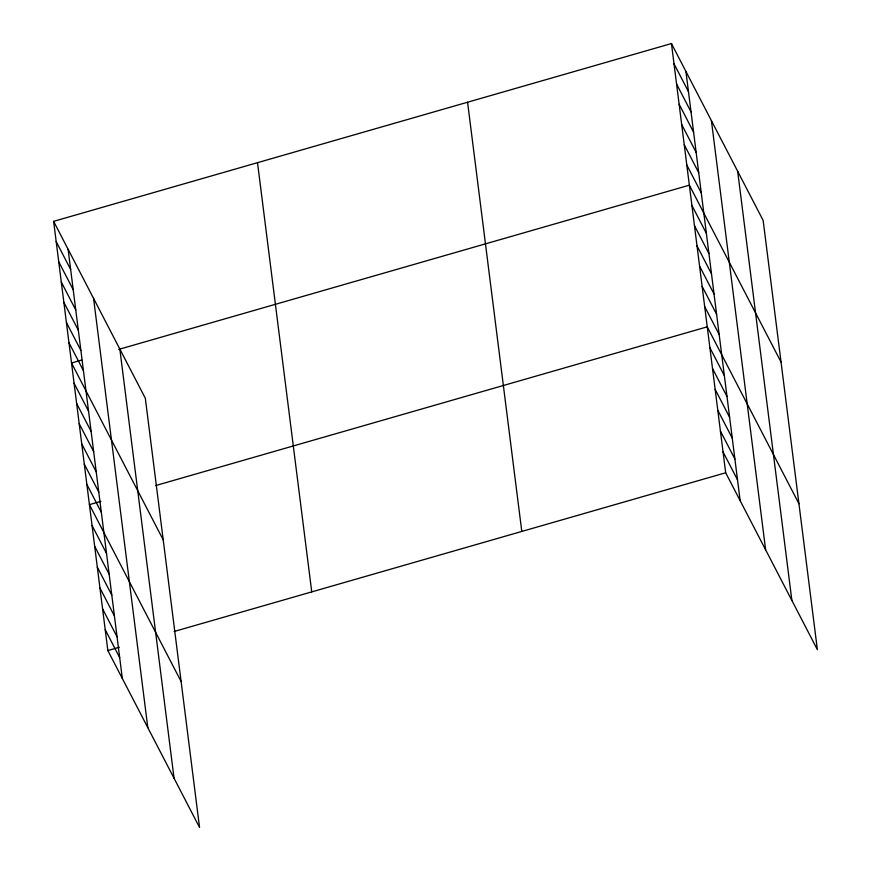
<?xml version="1.0" encoding="UTF-8"?>
<svg xmlns="http://www.w3.org/2000/svg" width="871" height="871" viewBox="0 0 871 871"><rect width="100%" height="100%" fill="white"/><g stroke="black" fill="none" stroke-linecap="round" stroke-linejoin="round"><path stroke-width="1.31" d="M53.632 221.354L145.315 398.232L199.546 827.45L107.852 650.572L53.632 221.354L671.454 43.55L763.148 220.428L817.368 649.646L725.685 472.768L671.454 43.55M81.722 360.061L71.531 362.989L163.215 539.878M118.674 349.423L689.353 185.185L781.037 362.075M100.884 501.337L89.419 504.636L181.114 681.514M155.68 485.561L707.241 326.832L798.936 503.71M107.852 650.572L119.327 647.262M174.124 631.497L725.685 472.768M674.012 63.779L688.482 91.695M676.571 84.019L691.041 111.934M679.13 104.248L693.599 132.163M681.677 124.488L696.147 152.403M684.236 144.717L698.705 172.632M686.794 164.957L701.264 192.872M691.901 205.425L706.37 233.341M694.459 225.654L708.929 253.57M697.018 245.894L711.487 273.81M699.576 266.123L714.046 294.039M702.135 286.363L716.604 314.279M704.683 306.592L719.152 334.508M709.876 347.681L724.345 375.597M712.511 368.531L726.98 396.447M715.145 389.37L729.615 417.285M717.78 410.219L732.25 438.135M720.415 431.069L734.884 458.984M723.05 451.918L737.519 479.834M56.19 241.583L70.66 269.498M58.749 261.823L73.218 289.738M61.297 282.052L75.766 309.967M63.855 302.291L78.325 330.207M66.414 322.52L80.883 350.436M68.972 342.76L83.442 370.676M74.079 383.229L88.548 411.145M76.637 403.458L91.107 431.374M79.196 423.698L93.665 451.614M81.754 443.927L96.224 471.842M84.313 464.167L98.782 492.082M86.86 484.396L101.33 512.311M92.054 525.485L106.523 553.401M94.689 546.324L109.158 574.239M97.323 567.173L111.793 595.089M99.958 588.023L114.428 615.939M102.593 608.873L117.062 636.788M105.228 629.722L119.697 657.638M737.661 171.271L791.881 600.489M711.411 120.623L765.631 549.841M685.923 71.466L740.154 500.683M467.575 102.223L521.794 531.441M257.511 162.681L311.742 591.888M119.839 349.075L174.058 778.293M93.578 298.426L147.809 727.644M68.101 249.269L122.321 678.476"/></g></svg>
